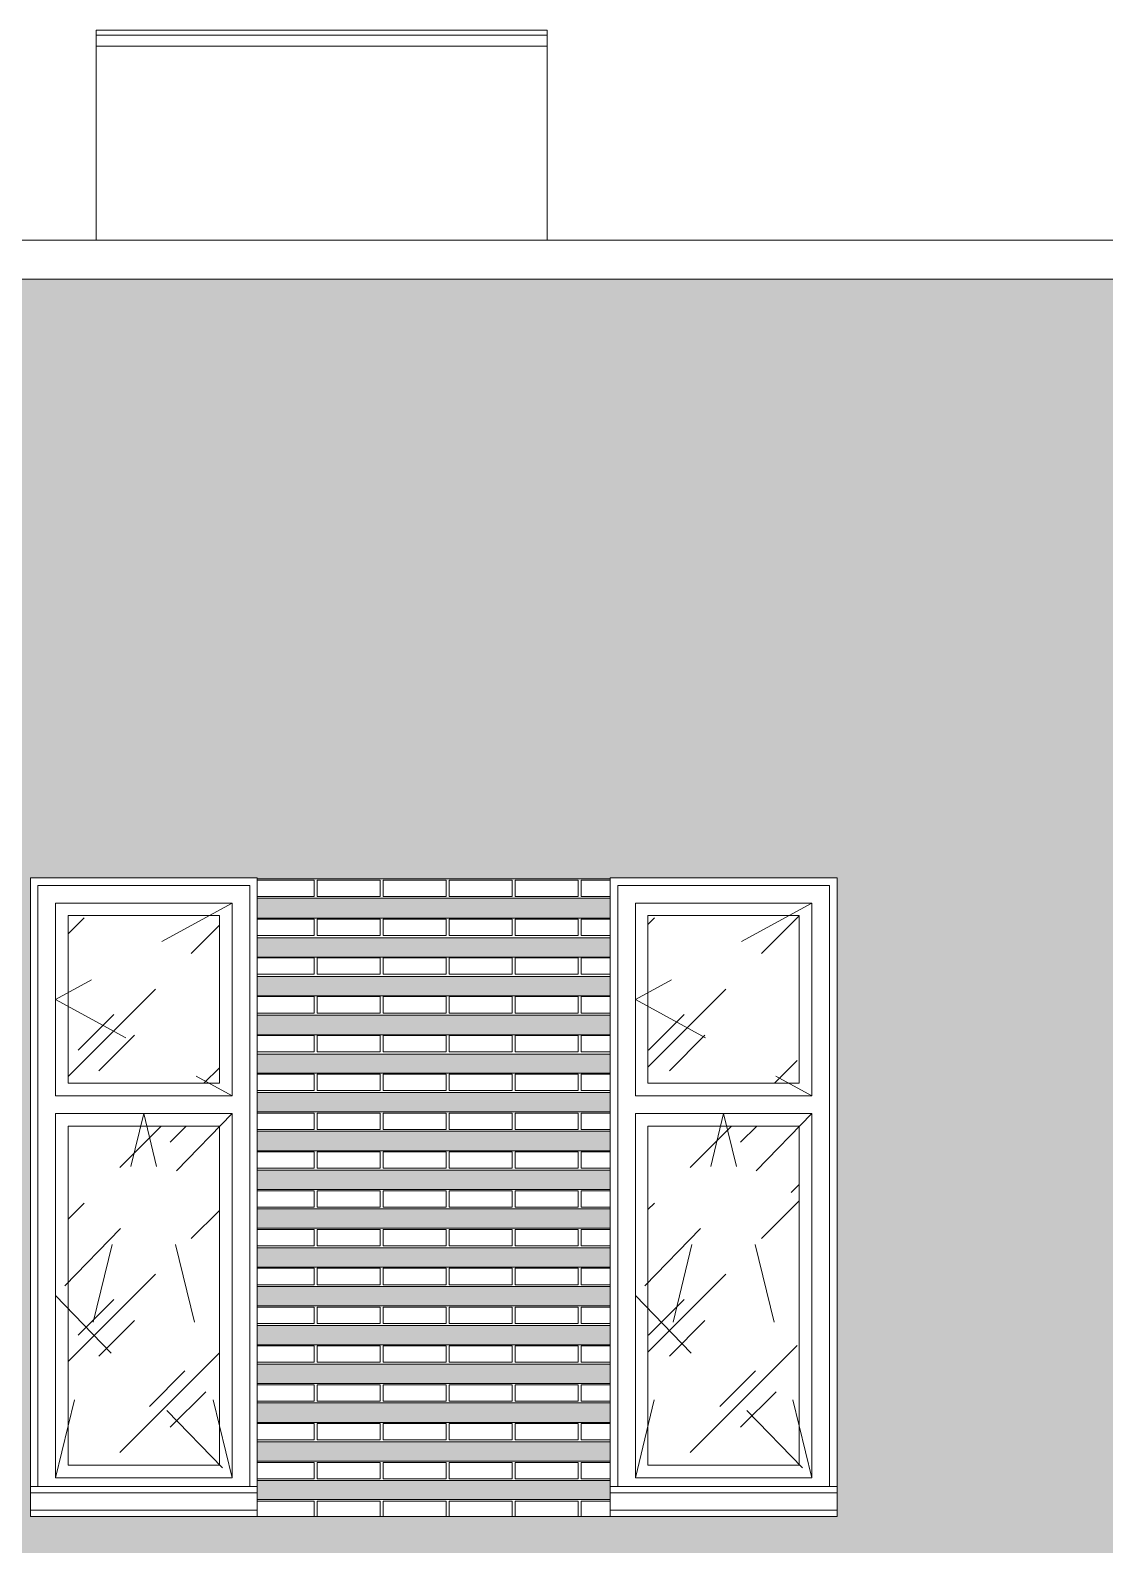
# Model space of a CAD drawing. Header units: millimetres. Extents: x 3914 to 319671, y -18248 to 19136.
# Drawn here: x 198025 to 202287, y 8754 to 14763 of the extents above; entities that cross this region are included whole.
import ezdxf

# ---------------------------------------------------------------- set-up
doc = ezdxf.new("R2010")
doc.units = ezdxf.units.MM
doc.linetypes.add('Штрих', pattern=[635, 317.5, -317.5])
for name, color, linetype, lineweight in [('A-GENM', 7, 'Continuous', 9), ('A-GLAZ', 7, 'Continuous', 9), ('A-GLAZ-1', 7, 'Continuous', 5), ('A-GLAZ-2', 7, 'Штрих', 5), ('A-ROOF', 7, 'Continuous', 9), ('A-WALL', 7, 'Continuous', 5), ('A-WALL-PATT', 7, 'Continuous', 5), ('I-WALL', 7, 'Continuous', 5)]:
    doc.layers.add(name, color=color, linetype=linetype, lineweight=lineweight)
pattern_1 = [(45, (-39007.8, 1300), (-282.8427, 282.8427), [200, -600]), (45, (-39207.8, 1200), (-282.8427, 282.8427), [600, -200]), (45, (-38807.8, 1100), (-282.8427, 282.8427), [200, -600])]

# ---------------------------------------------------------------- blocks, each defined once
blk = doc.blocks.new('Окно_СКБ_1Ст_БезПР - ОК-6_л__900х2500_h_ с форточкой_Администрация ДОО-33828273-АР2_ТР1_Фасад ___-1')
at = {"layer": 'A-GLAZ-1'}
h = blk.add_hatch(dxfattribs=at)
h.set_pattern_fill('FP_116', color=256, style=0, pattern_type=2)
h.set_pattern_definition(pattern_1)
h.paths.add_polyline_path([(-115439.6, 10585), (-114850.4, 10585), (-114850.4, 11250), (-115450.4, 11250), (-115450.4, 10585)], flags=0)
h = blk.add_hatch(dxfattribs=at)
h.set_pattern_fill('FP_116', color=256, style=0, pattern_type=2)
h.set_pattern_definition(pattern_1)
h.paths.add_polyline_path([(-115450.4, 9070), (-114850.4, 9070), (-114850.4, 10415), (-115450.4, 10415), (-115450.4, 9559.3)], flags=0)
for p, q in [((-115600.4, 11400), (-115600.4, 11396.5)), ((-114700.4, 11400), (-115600.4, 11400)), ((-115570.4, 8985), (-115570.4, 11370)), ((-115570.4, 11370), (-114730.4, 11370)), ((-114730.4, 11370), (-114730.4, 8985)), ((-114700.4, 8902.5), (-114700.4, 11400)), ((-115600.4, 11319.5), (-115600.4, 11239.6)), ((-115500.4, 11300), (-115500.4, 10535)), ((-115500.4, 11300), (-114800.4, 11300)), ((-114800.4, 10535), (-114800.4, 11300)), ((-115450.4, 11250), (-115450.4, 10585)), ((-115450.4, 11250), (-114850.4, 11250)), ((-114850.4, 10585), (-114850.4, 11250)), ((-115600.4, 11162.6), (-115600.4, 11085.6)), ((-115600.4, 11008.6), (-115600.4, 10931.6)), ((-115600.4, 10854.6), (-115600.4, 10777.6)), ((-115600.4, 10700.6), (-115600.4, 10625.6)), ((-115450.4, 10585), (-114850.4, 10585)), ((-115600.4, 10548.6), (-115600.4, 10471.6)), ((-114800.4, 10535), (-115500.4, 10535)), ((-115500.4, 10465), (-115500.4, 9020)), ((-115500.4, 10465), (-114800.4, 10465)), ((-114800.4, 9020), (-114800.4, 10465)), ((-115450.4, 10415), (-115450.4, 9070)), ((-115450.4, 10415), (-114850.4, 10415)), ((-114850.4, 9070), (-114850.4, 10415)), ((-115600.4, 10394.6), (-115600.4, 10317)), ((-115600.4, 10240), (-115600.4, 10163.6)), ((-115600.4, 10086.6), (-115600.4, 10009.4)), ((-115600.4, 9932.4), (-115600.4, 9855.4)), ((-115600.4, 9778.4), (-115600.4, 9701.3)), ((-115600.4, 9624.3), (-115600.4, 9547.5)), ((-115600.4, 9470.5), (-115600.4, 9394)), ((-115600.4, 9317), (-115600.4, 9239.5)), ((-115600.4, 9162.5), (-115600.4, 9085.6)), ((-115500.4, 9020), (-114800.4, 9020)), ((-115450.4, 9070), (-114850.4, 9070)), ((-115600.4, 9008.6), (-115600.4, 8932.9))]:
    blk.add_line(p, q, dxfattribs=at)
at = {"layer": 'A-GLAZ-2'}
for p, q in [((-114800.4, 11300), (-115500.4, 10917.5)), ((-115500.4, 10917.5), (-114800.4, 10535)), ((-115500.4, 9020), (-115150.4, 10465)), ((-114800.4, 10465), (-115500.4, 9742.5)), ((-114800.4, 9020), (-115150.4, 10465)), ((-115500.4, 9742.5), (-114800.4, 9020))]:
    blk.add_line(p, q, dxfattribs=at)
blk = doc.blocks.new('Окно_СКБ_1Ст_БезПР - ОК-6_л__900х2500_h_ с форточкой_Администрация ДОО-V227-АР2_ТР1_Фасад ___-1')
at = {"layer": 'A-GLAZ-1'}
h = blk.add_hatch(dxfattribs=at)
h.set_pattern_fill('FP_116', color=256, style=0, pattern_type=2)
h.set_pattern_definition(pattern_1)
h.paths.add_polyline_path([(-117750.4, 10585), (-117150.4, 10585), (-117150.4, 11250), (-117750.4, 11250), (-117750.4, 10690.1)], flags=0)
h = blk.add_hatch(dxfattribs=at)
h.set_pattern_fill('FP_116', color=256, style=0, pattern_type=2)
h.set_pattern_definition(pattern_1)
h.paths.add_polyline_path([(-117150.4, 9070), (-117150.4, 10415), (-117750.4, 10415), (-117750.4, 9070), (-117738, 9070)], flags=0)
for p, q in [((-117900.4, 11400), (-117900.4, 8902.5)), ((-117000.4, 11400), (-117900.4, 11400)), ((-117870.4, 8985), (-117870.4, 11370)), ((-117870.4, 11370), (-117030.4, 11370)), ((-117030.4, 11370), (-117030.4, 8985)), ((-117000.4, 11396.5), (-117000.4, 11400)), ((-117800.4, 11300), (-117800.4, 10535)), ((-117800.4, 11300), (-117100.4, 11300)), ((-117100.4, 10535), (-117100.4, 11300)), ((-117000.4, 11239.6), (-117000.4, 11319.5)), ((-117750.4, 11250), (-117750.4, 10585)), ((-117750.4, 11250), (-117150.4, 11250)), ((-117150.4, 10585), (-117150.4, 11250)), ((-117000.4, 11085.6), (-117000.4, 11162.6)), ((-117000.4, 10931.6), (-117000.4, 11008.6)), ((-117000.4, 10777.6), (-117000.4, 10854.6)), ((-117000.4, 10625.6), (-117000.4, 10700.6)), ((-117750.4, 10585), (-117150.4, 10585)), ((-117100.4, 10535), (-117800.4, 10535)), ((-117000.4, 10471.6), (-117000.4, 10548.6)), ((-117800.4, 10465), (-117800.4, 9020)), ((-117800.4, 10465), (-117100.4, 10465)), ((-117100.4, 9020), (-117100.4, 10465)), ((-117750.4, 10415), (-117750.4, 9070)), ((-117750.4, 10415), (-117150.4, 10415)), ((-117150.4, 9070), (-117150.4, 10415)), ((-117000.4, 10317), (-117000.4, 10394.6)), ((-117000.4, 10163.6), (-117000.4, 10240)), ((-117000.4, 10009.4), (-117000.4, 10086.6)), ((-117000.4, 9855.4), (-117000.4, 9932.4)), ((-117000.4, 9701.3), (-117000.4, 9778.4)), ((-117000.4, 9547.5), (-117000.4, 9624.3)), ((-117000.4, 9394), (-117000.4, 9470.5)), ((-117000.4, 9239.5), (-117000.4, 9317)), ((-117000.4, 9085.6), (-117000.4, 9162.5)), ((-117800.4, 9020), (-117100.4, 9020)), ((-117750.4, 9070), (-117150.4, 9070)), ((-117000.4, 8932.9), (-117000.4, 9008.6))]:
    blk.add_line(p, q, dxfattribs=at)
at = {"layer": 'A-GLAZ-2'}
for p, q in [((-117100.4, 11300), (-117800.4, 10917.5)), ((-117800.4, 10917.5), (-117100.4, 10535)), ((-117800.4, 9020), (-117450.4, 10465)), ((-117100.4, 10465), (-117800.4, 9742.5)), ((-117100.4, 9020), (-117450.4, 10465)), ((-117800.4, 9742.5), (-117100.4, 9020))]:
    blk.add_line(p, q, dxfattribs=at)
blk = doc.blocks.new('парапет4 - парапет-20644611-АР2_ТР1_Фасад ___-1')
at = {"layer": 'A-GENM'}
for p, q in [((-125390, 13930), (-93310, 13930)), ((-125382.9, 13775.9), (-93310, 13775.9))]:
    blk.add_line(p, q, dxfattribs=at)
blk = doc.blocks.new('WNW_Отлив - Отлив_металлический-V323-АР2_ТР1_Фасад ___-1')
at = {"layer": 'A-GLAZ-1'}
for p, q in [((-117000.4, 8985), (-117900.4, 8985)), ((-117000.4, 8960), (-117900.4, 8960)), ((-117900.4, 8891), (-117900.4, 8902.5)), ((-117000.4, 8895.6), (-117000.4, 8891)), ((-117900.4, 8866), (-117900.4, 8891)), ((-117900.4, 8891), (-117000.4, 8891)), ((-117000.4, 8866), (-117900.4, 8866)), ((-117000.4, 8891), (-117000.4, 8866))]:
    blk.add_line(p, q, dxfattribs=at)
blk = doc.blocks.new('WNW_Отлив - Отлив_металлический-V324-АР2_ТР1_Фасад ___-1')
at = {"layer": 'A-GLAZ-1'}
for p, q in [((-114700.4, 8985), (-115600.4, 8985)), ((-114700.4, 8960), (-115600.4, 8960)), ((-115600.4, 8891), (-115600.4, 8895.6)), ((-114700.4, 8902.5), (-114700.4, 8891)), ((-115600.4, 8866), (-115600.4, 8891)), ((-115600.4, 8891), (-114700.4, 8891)), ((-114700.4, 8866), (-115600.4, 8866)), ((-114700.4, 8891), (-114700.4, 8866))]:
    blk.add_line(p, q, dxfattribs=at)

msp = doc.modelspace()

# ---------------------------------------------------------------- hatches: boundary and pattern name
at = {"layer": 'A-WALL-PATT'}
h = msp.add_hatch(dxfattribs=at)
h.set_pattern_fill('FP_115', color=256, style=0, pattern_type=2)
h.set_pattern_definition([(180, (222990.92, 8464), (-2e-14, -154), [125, -137]), (90, (222990.92, 8399), (-262, 2e-14), [65, -89]), (180, (222990.92, 8399), (-2e-14, -154), [125, -137]), (90, (223002.92, 8399), (-262, 2e-14), [65, -89]), (180, (223127.92, 8399), (-2e-14, -154), [125, -137]), (180, (223127.92, 8464), (-2e-14, -154), [125, -137]), (90, (222871.92, 8476), (-262, 2e-14), [65, -89]), (90, (223121.92, 8476), (-262, 2e-14), [65, -89]), (0, (222871.92, 8476), (0, -154), [250, -12]), (0, (222871.92, 8541), (0, -154), [250, -12])])
h.paths.add_polyline_path([(190595.9, 8400), (219500.9, 8400), (219500.9, 13740), (222615.9, 13740), (222615.9, 13776), (190595.9, 13776), (190595.9, 8805.3)], flags=0)
h.paths.add_polyline_path([(200325.5, 8866), (198025.5, 8867), (198025.5, 8900), (196675.9, 8900), (196675.9, 11400), (198925.5, 11400), (198925.7, 11400), (201225.5, 11400), (201225.5, 8866), (200325.9, 8866)], flags=0)
h.paths.add_polyline_path([(210446, 8866), (208175.5, 8867), (208175.5, 11400), (209075.5, 11400), (209076.1, 11400), (210375.9, 11400), (210375.9, 11396.5), (210495.9, 11396.5), (210495.9, 11400), (211275.9, 11400), (211275.9, 8866), (210495.9, 8866)], flags=0)
h.paths.add_polyline_path([(196262.5, 8866), (195775.7, 8867), (195775.7, 11400), (196675.7, 11400), (196675.7, 8866), (196655.6, 8866)], flags=0)
h.paths.add_polyline_path([(205975.5, 8866), (205975.5, 8900), (204676.1, 8900), (204676.1, 11400), (206875.5, 11400), (206875.5, 8866)], flags=0)
h.paths.add_polyline_path([(213510.6, 8866), (212475.9, 8867), (212475.9, 11400), (214775.9, 11400), (214775.9, 8866)], flags=0)
h.paths.add_polyline_path([(202784.7, 8866), (202375.9, 8867), (202375.9, 11400), (204675.9, 11400), (204675.9, 8866), (203718.5, 8866)], flags=0)
h.paths.add_polyline_path([(198925.5, 8932.9), (198925.7, 8932.9), (198925.5, 8960)], flags=0)
h.paths.add_polyline_path([(210446, 8932.9), (210495.9, 8932.9), (210495.9, 9008.6), (210375.9, 9008.6), (210375.9, 8932.9), (210377.5, 8932.9)], flags=0)
h.paths.add_polyline_path([(210384.8, 9085.6), (210495.9, 9085.6), (210495.9, 9162.5), (210375.9, 9162.5), (210375.9, 9085.6)], flags=0)
h.paths.add_polyline_path([(198925.5, 9085.6), (198925.7, 9085.6), (198925.5, 9162.5)], flags=0)
h.paths.add_polyline_path([(209075.5, 9085.6), (209076.1, 9085.6), (209075.5, 9162.5)], flags=0)
h.paths.add_polyline_path([(198925.5, 9239.5), (198925.7, 9239.5), (198925.5, 9317)], flags=0)
h.paths.add_polyline_path([(210375.9, 9239.5), (210495.9, 9239.5), (210495.9, 9317), (210375.9, 9317)], flags=0)
h.paths.add_polyline_path([(210446, 9394), (210495.9, 9394), (210495.9, 9470.5), (210375.9, 9470.5), (210375.9, 9394), (210399.6, 9394)], flags=0)
h.paths.add_polyline_path([(198925.5, 9394), (198925.7, 9394), (198925.5, 9470.5)], flags=0)
h.paths.add_polyline_path([(198925.5, 9547.5), (198925.7, 9547.5), (198925.5, 9559.3)], flags=0)
h.paths.add_polyline_path([(210446, 9547.5), (210495.9, 9547.5), (210495.9, 9624.3), (210375.9, 9624.3), (210375.9, 9547.5), (210407, 9547.5)], flags=0)
h.paths.add_polyline_path([(209075.6, 9547.5), (209076.1, 9547.5), (209075.5, 9547.5)], flags=0)
h.paths.add_polyline_path([(198925.6, 9701.3), (198925.7, 9701.3), (198925.5, 9701.3)], flags=0)
h.paths.add_polyline_path([(210375.9, 9701.3), (210495.9, 9701.3), (210495.9, 9778.4), (210375.9, 9778.4)], flags=0)
h.paths.add_polyline_path([(198925.5, 9855.4), (198925.7, 9855.4), (198925.5, 9932.4)], flags=0)
h.paths.add_polyline_path([(209075.5, 9855.4), (209076.1, 9855.4), (209075.5, 9932.4)], flags=0)
h.paths.add_polyline_path([(210495.9, 9855.4), (210495.9, 9932.4), (210375.9, 9932.4), (210375.9, 9855.4), (210446, 9855.4)], flags=0)
h.paths.add_polyline_path([(210446, 10009.4), (210495.9, 10009.4), (210495.9, 10086.6), (210375.9, 10086.6), (210375.9, 10009.4), (210429.2, 10009.4)], flags=0)
h.paths.add_polyline_path([(209075.5, 10163.6), (209076.1, 10163.6), (209075.5, 10240)], flags=0)
h.paths.add_polyline_path([(198925.6, 10163.6), (198925.7, 10163.6), (198925.5, 10163.6)], flags=0)
h.paths.add_polyline_path([(210375.9, 10163.6), (210495.9, 10163.6), (210495.9, 10240), (210375.9, 10240)], flags=0)
h.paths.add_polyline_path([(210375.9, 10317), (210495.9, 10317), (210495.9, 10394.6), (210375.9, 10394.6)], flags=0)
h.paths.add_polyline_path([(209075.5, 10317), (209076.1, 10317), (209075.5, 10394.6)], flags=0)
h.paths.add_polyline_path([(210451.4, 10471.6), (210495.9, 10471.6), (210495.9, 10548.6), (210375.9, 10548.6), (210375.9, 10471.6), (210446, 10471.6)], flags=0)
h.paths.add_polyline_path([(198925.6, 10471.6), (198925.7, 10471.6), (198925.5, 10471.6)], flags=0)
h.paths.add_polyline_path([(209075.9, 10471.6), (209076.1, 10471.6), (209075.5, 10471.6)], flags=0)
h.paths.add_polyline_path([(210446, 10625.6), (210495.9, 10625.6), (210495.9, 10700.6), (210375.9, 10700.6), (210375.9, 10625.6)], flags=0)
h.paths.add_polyline_path([(209075.5, 10625.6), (209076.1, 10625.6), (209075.5, 10700.6)], flags=0)
h.paths.add_polyline_path([(210466, 10777.6), (210495.9, 10777.6), (210495.9, 10854.6), (210375.9, 10854.6), (210375.9, 10777.6), (210446, 10777.6)], flags=0)
h.paths.add_polyline_path([(210446, 10931.6), (210495.9, 10931.6), (210495.9, 11008.6), (210375.9, 11008.6), (210375.9, 10931.6)], flags=0)
h.paths.add_polyline_path([(209076, 10931.6), (209076.1, 10931.6), (209075.5, 10931.6)], flags=0)
h.paths.add_polyline_path([(198925.5, 11085.6), (198925.7, 11085.6), (198925.5, 11085.6)], flags=0)
h.paths.add_polyline_path([(210495.9, 11085.6), (210495.9, 11162.6), (210375.9, 11162.6), (210375.9, 11085.6), (210480.8, 11085.6)], flags=0)
h.paths.add_polyline_path([(210446, 11239.6), (210495.9, 11239.6), (210495.9, 11319.5), (210375.9, 11319.5), (210375.9, 11239.6)], flags=0)
h = msp.add_hatch(dxfattribs=at)
h.set_pattern_fill('FP_137', color=256, style=0, pattern_type=2)
h.set_pattern_definition([(270, (197700.77, 35214.15), (154, 9e-15), [125, -137]), (180, (197765.77, 35214.15), (3e-14, -262), [65, -89]), (270, (197765.77, 35214.15), (154, 9e-15), [125, -137]), (180, (197765.77, 35226.15), (3e-14, -262), [65, -89]), (270, (197765.77, 35351.15), (154, 9e-15), [125, -137]), (270, (197700.77, 35351.15), (154, 9e-15), [125, -137]), (180, (197688.77, 35095.15), (3e-14, -262), [65, -89]), (180, (197688.77, 35345.15), (3e-14, -262), [65, -89]), (90, (197688.77, 35095.15), (154, -9e-15), [250, -12]), (90, (197623.77, 35095.15), (154, -9e-15), [250, -12])])
h.paths.add_polyline_path([(196675.9, 8900), (196771.4, 8900), (196771.4, 11400), (196675.9, 11400), (196675.9, 9559.3)], flags=0)
h.paths.add_polyline_path([(196848.4, 8900), (196925.4, 8900), (196925.4, 11400), (196848.4, 11400), (196848.4, 9559.3)], flags=0)
h.paths.add_polyline_path([(198025.5, 8900), (198025.5, 11400), (197926.4, 11400), (197926.4, 8900)], flags=0)
h.paths.add_polyline_path([(204676.1, 8900), (204749.9, 8900), (204749.9, 11400), (204676.1, 11400), (204676.1, 9559.3)], flags=0)
h.paths.add_polyline_path([(204826.9, 8900), (204903.9, 8900), (204903.9, 11400), (204826.9, 11400), (204826.9, 9190.1)], flags=0)
h.paths.add_polyline_path([(204980.9, 8900), (205057.9, 8900), (205057.9, 11400), (204980.9, 11400), (204980.9, 9486.4)], flags=0)
h.paths.add_polyline_path([(205211.9, 8900), (205211.9, 11400), (205134.9, 11400), (205134.9, 8900)], flags=0)
h.paths.add_polyline_path([(205288.9, 8900), (205365.9, 8900), (205365.9, 11400), (205288.9, 11400), (205288.9, 9559.3)], flags=0)
h.paths.add_polyline_path([(205519.9, 8900), (205519.9, 11400), (205442.9, 11400), (205442.9, 8900)], flags=0)
h.paths.add_polyline_path([(205904.9, 8900), (205975.5, 8900), (205975.5, 11400), (205904.9, 11400), (205904.9, 8902.5)], flags=0)
h.paths.add_polyline_path([(205596.9, 8900), (205673.9, 8900), (205673.9, 11400), (205596.9, 11400), (205596.9, 9559.3)], flags=0)
h.paths.add_polyline_path([(197079.4, 8900), (197079.4, 11400), (197002.4, 11400), (197002.4, 8900)], flags=0)
h.paths.add_polyline_path([(197156.4, 8900), (197233.4, 8900), (197233.4, 11400), (197156.4, 11400), (197156.4, 9559.3)], flags=0)
h.paths.add_polyline_path([(205750.9, 8900), (205827.9, 8900), (205827.9, 11400), (205750.9, 11400), (205750.9, 9559.3)], flags=0)
h.paths.add_polyline_path([(197849.4, 8900), (197849.4, 11400), (197772.4, 11400), (197772.4, 8900)], flags=0)
h.paths.add_polyline_path([(197310.4, 8900), (197387.4, 8900), (197387.4, 11400), (197310.4, 11400), (197310.4, 9559.3)], flags=0)
h.paths.add_polyline_path([(197695.4, 8900), (197695.4, 11400), (197618.4, 11400), (197618.4, 8900)], flags=0)
h.paths.add_polyline_path([(197541.4, 8900), (197541.4, 11400), (197464.4, 11400), (197464.4, 8900)], flags=0)
h = msp.add_hatch(dxfattribs=at)
h.set_pattern_fill('FP_145', color=256, style=0, pattern_type=2)
h.set_pattern_definition([(180, (199150.71, 8156.62), (-2e-14, -154), [125, -137]), (90, (199150.7, 8091.62), (-262, 2e-14), [65, -89]), (180, (199150.71, 8091.62), (-2e-14, -154), [125, -137]), (90, (199162.7, 8091.62), (-262, 2e-14), [65, -89]), (180, (199287.71, 8091.62), (-2e-14, -154), [125, -137]), (180, (199287.71, 8156.62), (-2e-14, -154), [125, -137]), (90, (199031.7, 8168.62), (-262, 2e-14), [65, -89]), (90, (199281.7, 8168.62), (-262, 2e-14), [65, -89]), (0, (199031.71, 8168.62), (0, -154), [250, -12]), (0, (199031.71, 8233.62), (0, -154), [250, -12])])
h.paths.add_polyline_path([(200325.5, 8866), (200325.5, 8932.9), (198925.5, 8932.9), (198925.5, 8866), (199720.2, 8866)], flags=0)
h.paths.add_polyline_path([(200325.5, 9008.6), (200325.9, 9008.6), (200325.5, 9085.6), (198925.5, 9085.6), (198925.7, 9008.6), (199720.2, 9008.6)], flags=0)
h.paths.add_polyline_path([(198925.5, 9162.5), (200325.9, 9162.5), (200325.5, 9239.5), (198925.5, 9239.5)], flags=0)
h.paths.add_polyline_path([(200325.9, 9317), (200325.5, 9394), (198925.5, 9394), (198925.7, 9317), (200325.5, 9317)], flags=0)
h.paths.add_polyline_path([(199245.1, 9470.5), (200325.9, 9470.5), (200325.5, 9547.5), (198925.5, 9547.5), (198925.7, 9470.5)], flags=0)
h.paths.add_polyline_path([(200103.2, 9624.3), (200325.9, 9624.3), (200325.5, 9701.3), (198925.5, 9701.3), (198925.7, 9624.3), (199720.2, 9624.3)], flags=0)
h.paths.add_polyline_path([(200325.5, 9778.4), (200325.9, 9778.4), (200325.5, 9855.4), (198925.5, 9855.4), (198925.7, 9778.4), (200294.8, 9778.4)], flags=0)
h.paths.add_polyline_path([(200325.9, 9932.4), (200325.5, 10009.4), (198925.5, 10009.4), (198925.7, 9932.4), (200325.5, 9932.4)], flags=0)
h.paths.add_polyline_path([(198925.5, 10086.6), (200325.9, 10086.6), (200325.5, 10163.6), (198925.5, 10163.6)], flags=0)
h.paths.add_polyline_path([(198925.5, 10240), (200325.9, 10240), (200325.5, 10317), (198925.5, 10317)], flags=0)
h.paths.add_polyline_path([(198925.5, 10394.6), (200325.9, 10394.6), (200325.5, 10471.6), (198925.5, 10471.6)], flags=0)
h.paths.add_polyline_path([(198925.7, 10548.6), (200325.9, 10548.6), (200325.5, 10625.6), (198925.5, 10625.6), (198925.5, 10548.6)], flags=0)
h.paths.add_polyline_path([(200325.9, 10700.6), (200325.5, 10777.6), (198925.5, 10777.6), (198925.7, 10700.6), (200325.5, 10700.6)], flags=0)
h.paths.add_polyline_path([(199720.2, 10854.6), (200325.9, 10854.6), (200325.5, 10931.6), (198925.5, 10931.6), (198925.7, 10854.6)], flags=0)
h.paths.add_polyline_path([(200106.3, 11008.6), (200325.9, 11008.6), (200325.5, 11085.6), (198925.5, 11085.6), (198925.7, 11008.6), (200103.2, 11008.6)], flags=0)
h.paths.add_polyline_path([(199720.2, 11162.6), (200325.9, 11162.6), (200325.5, 11239.6), (198925.5, 11239.6), (198925.7, 11162.6)], flags=0)
h.paths.add_polyline_path([(200325.9, 11319.5), (200325.5, 11396.5), (198925.5, 11396.5), (198925.7, 11319.5), (200325.5, 11319.5)], flags=0)
h = msp.add_hatch(dxfattribs=at)
h.set_pattern_fill('FP_138', color=256, style=0, pattern_type=2)
h.set_pattern_definition([(180, (224174.34, 11622.2), (2e-14, -154), [125, -137]), (90, (224174.34, 11557.2), (-262, 2e-14), [65, -89]), (180, (224174.34, 11557.2), (2e-14, -154), [125, -137]), (90, (224186.34, 11557.2), (-262, 2e-14), [65, -89]), (180, (224311.34, 11557.2), (2e-14, -154), [125, -137]), (180, (224311.34, 11622.2), (2e-14, -154), [125, -137]), (90, (224055.34, 11634.2), (-262, 2e-14), [65, -89]), (90, (224305.34, 11634.2), (-262, 2e-14), [65, -89]), (0, (224055.34, 11634.2), (0, -154), [250, -12]), (0, (224055.34, 11699.2), (0, -154), [250, -12])])
h.paths.add_polyline_path([(209679.9, 8932.9), (210375.9, 8932.9), (210375.9, 9008.6), (209076.1, 9008.6), (209076.1, 8932.9), (209605, 8932.9)], flags=0)
h.paths.add_polyline_path([(198925.7, 8932.9), (200325.5, 8932.9), (200325.5, 9008.6), (198925.7, 9008.6)], flags=0)
h.paths.add_polyline_path([(199029.6, 9085.6), (200325.5, 9085.6), (200325.5, 9162.5), (198925.7, 9162.5), (198925.7, 9085.6)], flags=0)
h.paths.add_polyline_path([(210375.9, 9085.6), (210375.9, 9162.5), (209076.1, 9162.5), (209076.1, 9085.6), (210279.4, 9085.6)], flags=0)
h.paths.add_polyline_path([(200325.5, 9239.5), (200325.5, 9317), (198925.7, 9317), (198925.7, 9239.5), (199720.2, 9239.5)], flags=0)
h.paths.add_polyline_path([(209679.9, 9239.5), (210375.9, 9239.5), (210375.9, 9317), (209076.1, 9317), (209076.1, 9239.5), (209529.5, 9239.5)], flags=0)
h.paths.add_polyline_path([(209491.5, 9394), (210375.9, 9394), (210375.9, 9470.5), (209076.1, 9470.5), (209076.1, 9394)], flags=0)
h.paths.add_polyline_path([(199720.2, 9394), (200325.5, 9394), (200325.5, 9470.5), (198925.7, 9470.5), (198925.7, 9394), (199202.3, 9394)], flags=0)
h.paths.add_polyline_path([(210039.3, 9547.5), (210375.9, 9547.5), (210375.9, 9624.3), (209076.1, 9624.3), (209076.1, 9547.5), (209755.9, 9547.5)], flags=0)
h.paths.add_polyline_path([(199288.2, 9547.5), (200325.5, 9547.5), (200325.5, 9624.3), (198925.7, 9624.3), (198925.7, 9547.5)], flags=0)
h.paths.add_polyline_path([(200103.2, 9701.3), (200325.5, 9701.3), (200325.5, 9778.4), (198925.7, 9778.4), (198925.7, 9701.3), (199720.2, 9701.3)], flags=0)
h.paths.add_polyline_path([(210375.9, 9701.3), (210375.9, 9778.4), (209076.1, 9778.4), (209076.1, 9701.3), (209959.3, 9701.3)], flags=0)
h.paths.add_polyline_path([(200294.8, 9855.4), (200325.5, 9855.4), (200325.5, 9932.4), (198925.7, 9932.4), (198925.7, 9855.4), (200103.2, 9855.4)], flags=0)
h.paths.add_polyline_path([(209377.9, 9855.4), (210375.9, 9855.4), (210375.9, 9932.4), (209076.1, 9932.4), (209076.1, 9855.4)], flags=0)
h.paths.add_polyline_path([(209339.9, 10009.4), (210375.9, 10009.4), (210375.9, 10086.6), (209076.1, 10086.6), (209076.1, 10009.4)], flags=0)
h.paths.add_polyline_path([(200103.2, 10009.4), (200325.5, 10009.4), (200325.5, 10086.6), (198925.7, 10086.6), (198925.7, 10009.4), (199720.2, 10009.4)], flags=0)
h.paths.add_polyline_path([(199720.2, 10163.6), (200325.5, 10163.6), (200325.5, 10240), (198925.7, 10240), (198925.7, 10163.6), (199633.2, 10163.6)], flags=0)
h.paths.add_polyline_path([(209301.9, 10163.6), (210375.9, 10163.6), (210375.9, 10240), (209076.1, 10240), (209076.1, 10163.6)], flags=0)
h.paths.add_polyline_path([(209076.1, 10317), (210375.9, 10317), (210375.9, 10394.6), (209076.1, 10394.6)], flags=0)
h.paths.add_polyline_path([(199720.2, 10317), (200325.5, 10317), (200325.5, 10394.6), (198925.7, 10394.6), (198925.7, 10317), (199719.1, 10317)], flags=0)
h.paths.add_polyline_path([(209558.8, 10471.6), (210375.9, 10471.6), (210375.9, 10548.6), (209076.1, 10548.6), (209076.1, 10471.6), (209226.1, 10471.6)], flags=0)
h.paths.add_polyline_path([(200325.5, 10471.6), (200325.5, 10548.6), (198925.7, 10548.6), (198925.7, 10471.6), (200103.2, 10471.6)], flags=0)
h.paths.add_polyline_path([(199891.9, 10625.6), (200325.5, 10625.6), (200325.5, 10700.6), (198925.7, 10700.6), (198925.7, 10625.6), (199720.2, 10625.6)], flags=0)
h.paths.add_polyline_path([(209679.9, 10625.6), (210375.9, 10625.6), (210375.9, 10700.6), (209076.1, 10700.6), (209076.1, 10625.6), (209478.8, 10625.6)], flags=0)
h.paths.add_polyline_path([(200103.2, 10777.6), (200325.5, 10777.6), (200325.5, 10854.6), (198925.7, 10854.6), (198925.7, 10777.6), (199977, 10777.6)], flags=0)
h.paths.add_polyline_path([(209076.1, 10777.6), (210375.9, 10777.6), (210375.9, 10854.6), (209076.1, 10854.6)], flags=0)
h.paths.add_polyline_path([(209679.9, 10931.6), (210375.9, 10931.6), (210375.9, 11008.6), (209076.1, 11008.6), (209076.1, 10931.6), (209319.7, 10931.6)], flags=0)
h.paths.add_polyline_path([(200063.2, 10931.6), (200325.5, 10931.6), (200325.5, 11008.6), (198925.7, 11008.6), (198925.7, 10931.6), (199720.2, 10931.6)], flags=0)
h.paths.add_polyline_path([(209239.6, 11085.6), (210375.9, 11085.6), (210375.9, 11162.6), (209076.1, 11162.6), (209076.1, 11085.6)], flags=0)
h.paths.add_polyline_path([(199720.2, 11085.6), (200325.5, 11085.6), (200325.5, 11162.6), (198925.7, 11162.6), (198925.7, 11085.6)], flags=0)
h.paths.add_polyline_path([(209755.9, 11239.6), (210375.9, 11239.6), (210375.9, 11319.5), (209076.1, 11319.5), (209076.1, 11239.6), (209159.5, 11239.6)], flags=0)
h.paths.add_polyline_path([(198925.7, 11239.6), (200325.5, 11239.6), (200325.5, 11319.5), (198925.7, 11319.5)], flags=0)
h.paths.add_polyline_path([(210375.9, 11396.5), (210375.9, 11400), (209076.1, 11400), (209076.1, 11396.5), (209755.9, 11396.5)], flags=0)
h.paths.add_polyline_path([(199720.2, 11396.5), (200325.5, 11396.5), (200325.5, 11400), (198925.7, 11400), (198925.7, 11396.5)], flags=0)

# ---------------------------------------------------------------- linework, layer by layer
at = {"layer": 'A-ROOF'}
for p, q in [((198285.9, 14763), (198285.9, 14700)), ((198285.9, 14763), (200075.9, 14763)), ((200075.9, 14744), (198285.9, 14744)), ((200075.9, 14700), (200075.9, 14763)), ((198285.9, 14700), (200075.9, 14700))]:
    msp.add_line(p, q, dxfattribs=at)
at = {"layer": 'A-WALL'}
for p, q in [((198285.9, 14700), (198285.9, 13930)), ((200075.9, 13930), (200075.9, 14700)), ((198025.5, 11400), (198925.5, 11400)), ((198025.5, 8902.5), (198025.5, 11400)), ((198925.5, 11400), (198925.5, 11396.5)), ((200325.5, 11400), (201225.5, 11400)), ((200325.5, 11396.5), (200325.5, 11400)), ((201225.5, 11400), (201225.5, 8902.5)), ((198925.5, 11319.5), (198925.5, 11239.6)), ((200325.5, 11239.6), (200325.5, 11319.5)), ((198925.5, 11162.6), (198925.5, 11085.6)), ((200325.5, 11085.6), (200325.5, 11162.6)), ((198925.5, 11008.6), (198925.5, 10931.6)), ((200325.5, 10931.6), (200325.5, 11008.6)), ((198925.5, 10854.6), (198925.5, 10777.6)), ((200325.5, 10777.6), (200325.5, 10854.6)), ((198925.5, 10700.6), (198925.5, 10625.6)), ((200325.5, 10625.6), (200325.5, 10700.6)), ((198925.5, 10548.6), (198925.5, 10471.6)), ((200325.5, 10471.6), (200325.5, 10548.6)), ((198925.5, 10394.6), (198925.5, 10317)), ((200325.5, 10317), (200325.5, 10394.6)), ((198925.5, 10240), (198925.5, 10163.6)), ((200325.5, 10163.6), (200325.5, 10240)), ((198925.5, 10086.6), (198925.5, 10009.4)), ((200325.5, 10009.4), (200325.5, 10086.6)), ((198925.5, 9932.4), (198925.5, 9855.4)), ((200325.5, 9855.4), (200325.5, 9932.4)), ((198925.5, 9778.4), (198925.5, 9701.3)), ((200325.5, 9701.3), (200325.5, 9778.4)), ((198925.5, 9624.3), (198925.5, 9547.5)), ((200325.5, 9547.5), (200325.5, 9624.3)), ((198925.5, 9470.5), (198925.5, 9394)), ((200325.5, 9394), (200325.5, 9470.5)), ((198925.5, 9317), (198925.5, 9239.5)), ((200325.5, 9239.5), (200325.5, 9317)), ((198925.5, 9162.5), (198925.5, 9085.6)), ((200325.5, 9085.6), (200325.5, 9162.5)), ((198925.5, 9008.6), (198925.5, 8932.9)), ((200325.5, 8932.9), (200325.5, 9008.6))]:
    msp.add_line(p, q, dxfattribs=at)
at = {"layer": 'I-WALL'}
for p, q in [((200325.9, 11396.5), (198925.5, 11396.5)), ((198925.5, 11396.5), (198925.5, 11319.5)), ((200325.9, 11319.5), (200325.9, 11396.5)), ((198925.5, 11319.5), (200325.9, 11319.5)), ((200325.9, 11239.6), (198925.5, 11239.6)), ((198925.5, 11239.6), (198925.5, 11162.6)), ((200325.9, 11162.6), (200325.9, 11239.6)), ((198925.5, 11162.6), (200325.9, 11162.6)), ((200325.9, 11085.6), (198925.5, 11085.6)), ((198925.5, 11085.6), (198925.5, 11008.6)), ((200325.9, 11008.6), (200325.9, 11085.6)), ((198925.5, 11008.6), (200325.9, 11008.6)), ((200325.9, 10931.6), (198925.5, 10931.6)), ((198925.5, 10931.6), (198925.5, 10854.6)), ((200325.9, 10854.6), (200325.9, 10931.6)), ((198925.5, 10854.6), (200325.9, 10854.6)), ((200325.9, 10777.6), (198925.5, 10777.6)), ((198925.5, 10777.6), (198925.5, 10700.6)), ((200325.9, 10700.6), (200325.9, 10777.6)), ((198925.5, 10700.6), (200325.9, 10700.6)), ((200325.9, 10625.6), (198925.5, 10625.6)), ((198925.5, 10625.6), (198925.5, 10548.6)), ((200325.9, 10548.6), (200325.9, 10625.6)), ((198925.5, 10548.6), (200325.9, 10548.6)), ((200325.9, 10471.6), (198925.5, 10471.6)), ((198925.5, 10471.6), (198925.5, 10394.6)), ((200325.9, 10394.6), (200325.9, 10471.6)), ((198925.5, 10394.6), (200325.9, 10394.6)), ((200325.9, 10317), (198925.5, 10317)), ((198925.5, 10317), (198925.5, 10240)), ((200325.9, 10240), (200325.9, 10317)), ((198925.5, 10240), (200325.9, 10240)), ((200325.9, 10163.6), (198925.5, 10163.6)), ((198925.5, 10163.6), (198925.5, 10086.6)), ((200325.9, 10086.6), (200325.9, 10163.6)), ((198925.5, 10086.6), (200325.9, 10086.6)), ((200325.9, 10009.4), (198925.5, 10009.4)), ((198925.5, 10009.4), (198925.5, 9932.4)), ((200325.9, 9932.4), (200325.9, 10009.4)), ((198925.5, 9932.4), (200325.9, 9932.4)), ((200325.9, 9855.4), (198925.5, 9855.4)), ((198925.5, 9855.4), (198925.5, 9778.4)), ((200325.9, 9778.4), (200325.9, 9855.4)), ((198925.5, 9778.4), (200325.9, 9778.4)), ((200325.9, 9701.3), (198925.5, 9701.3)), ((198925.5, 9701.3), (198925.5, 9624.3)), ((200325.9, 9624.3), (200325.9, 9701.3)), ((198925.5, 9624.3), (200325.9, 9624.3)), ((200325.9, 9547.5), (198925.5, 9547.5)), ((198925.5, 9547.5), (198925.5, 9470.5)), ((200325.9, 9470.5), (200325.9, 9547.5)), ((198925.5, 9470.5), (200325.9, 9470.5)), ((200325.9, 9394), (198925.5, 9394)), ((198925.5, 9394), (198925.5, 9317)), ((200325.9, 9317), (200325.9, 9394)), ((198925.5, 9317), (200325.9, 9317)), ((200325.9, 9239.5), (198925.5, 9239.5)), ((198925.5, 9239.5), (198925.5, 9162.5)), ((200325.9, 9162.5), (200325.9, 9239.5)), ((198925.5, 9162.5), (200325.9, 9162.5)), ((200325.9, 9085.6), (198925.5, 9085.6)), ((198925.5, 9085.6), (198925.5, 9008.6)), ((200325.9, 9008.6), (200325.9, 9085.6)), ((198925.5, 9008.6), (200325.9, 9008.6)), ((200325.9, 8932.9), (198925.5, 8932.9)), ((198925.5, 8932.9), (198925.5, 8895.6)), ((200325.9, 8895.6), (200325.9, 8932.9)), ((198925.5, 8866), (200325.5, 8866))]:
    msp.add_line(p, q, dxfattribs=at)

# ---------------------------------------------------------------- block references
at = {"layer": 'A-GENM'}
msp.add_blockref('парапет4 - парапет-20644611-АР2_ТР1_Фасад ___-1', (315925.9, 0), dxfattribs=at)
at = {"layer": 'A-GLAZ'}
for name in ['Окно_СКБ_1Ст_БезПР - ОК-6_л__900х2500_h_ с форточкой_Администрация ДОО-V227-АР2_ТР1_Фасад ___-1', 'Окно_СКБ_1Ст_БезПР - ОК-6_л__900х2500_h_ с форточкой_Администрация ДОО-33828273-АР2_ТР1_Фасад ___-1', 'WNW_Отлив - Отлив_металлический-V323-АР2_ТР1_Фасад ___-1', 'WNW_Отлив - Отлив_металлический-V324-АР2_ТР1_Фасад ___-1']:
    msp.add_blockref(name, (315925.9, 0), dxfattribs=at)

doc.saveas('drawing.dxf')
